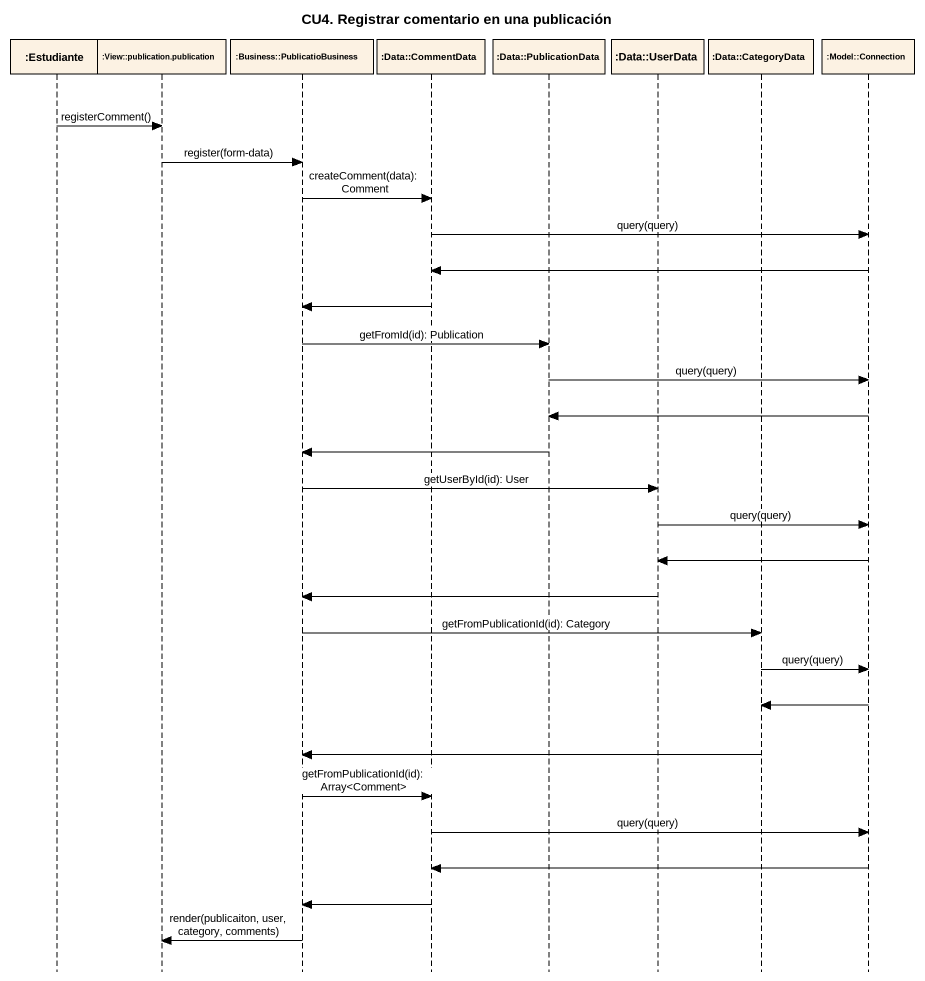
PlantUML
@startuml
title CU4. Registrar comentario en una publicación
hide footbox
participant ":Estudiante" as Estudiante
participant ":View::publication.publication" as View_publication_publication
participant ":Business::PublicatioBusiness" as Business_PublicatioBusiness
participant ":Data::CommentData" as Data_CommentData
participant ":Data::PublicationData" as Data_PublicationData
participant ":Data::UserData" as Data_UserData
participant ":Data::CategoryData" as Data_CategoryData
participant ":Model::Connection" as Model_Connection

Estudiante -> View_publication_publication : registerComment()
View_publication_publication -> Business_PublicatioBusiness : register(form-data)
Business_PublicatioBusiness -> Data_CommentData : createComment(data): Comment
Data_CommentData -> Model_Connection : query(query)
Model_Connection -> Data_CommentData
Data_CommentData -> Business_PublicatioBusiness
Business_PublicatioBusiness -> Data_PublicationData : getFromId(id): Publication
Data_PublicationData -> Model_Connection : query(query)
Model_Connection -> Data_PublicationData
Data_PublicationData -> Business_PublicatioBusiness
Business_PublicatioBusiness -> Data_UserData : getUserById(id): User
Data_UserData -> Model_Connection : query(query)
Model_Connection -> Data_UserData
Data_UserData -> Business_PublicatioBusiness
Business_PublicatioBusiness -> Data_CategoryData : getFromPublicationId(id): Category
Data_CategoryData -> Model_Connection : query(query)
Model_Connection -> Data_CategoryData
Data_CategoryData -> Business_PublicatioBusiness
Business_PublicatioBusiness -> Data_CommentData : getFromPublicationId(id): Array<Comment>
Data_CommentData -> Model_Connection : query(query)
Model_Connection -> Data_CommentData
Data_CommentData -> Business_PublicatioBusiness
Business_PublicatioBusiness -> View_publication_publication : render(publicaiton, user, category, comments)
@enduml
